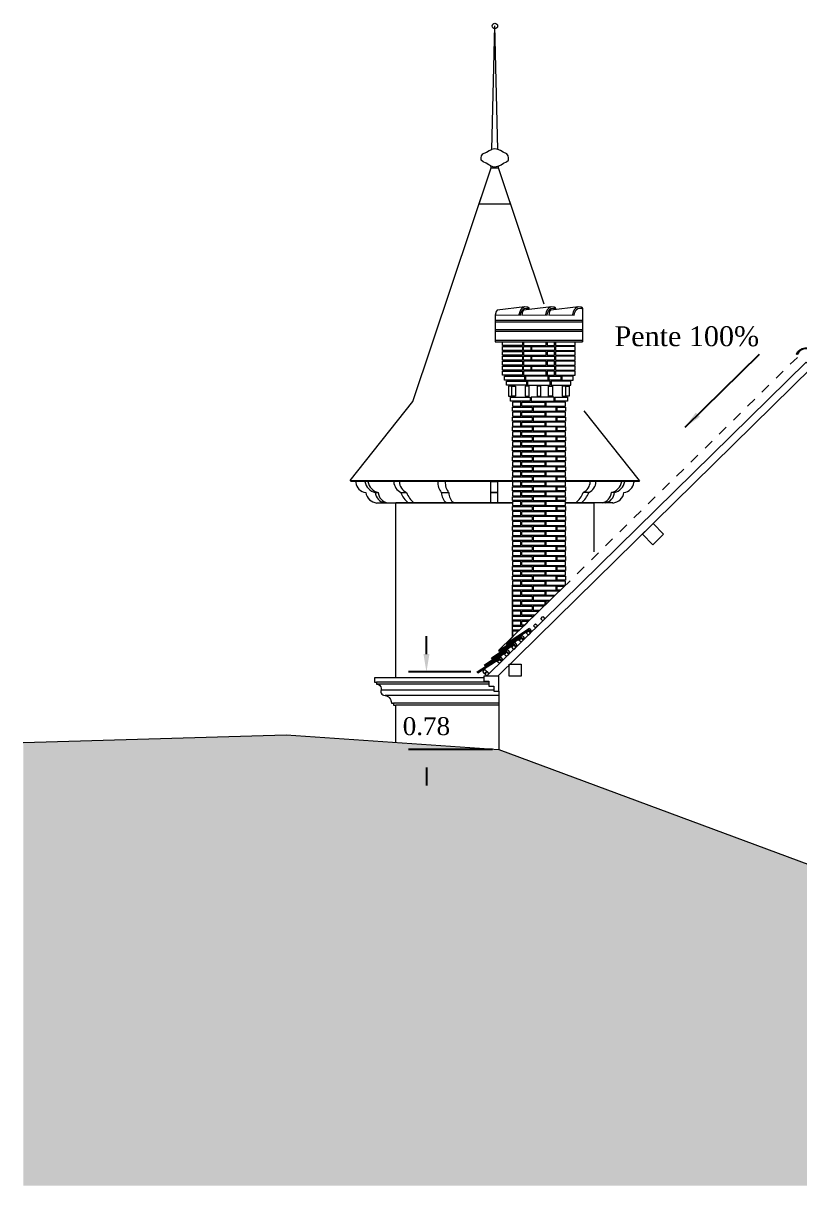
# Model space of a CAD drawing. Header units: millimetres. Extents: x -17502 to -16646, y 1856 to 2034.
# Drawn here: x -16872.9 to -16865.11, y 1872.02 to 1883.7 of the extents above; entities that cross this region are included whole.
import ezdxf

# ---------------------------------------------------------------- set-up
doc = ezdxf.new("R2010")
doc.units = ezdxf.units.MM
doc.linetypes.add('DASH10', pattern=[0.04167, 0.01389, -0.02778])
doc.layers.get('0').update_dxf_attribs({"lineweight": 9})
doc.layers.get('Defpoints').update_dxf_attribs({"lineweight": 9})
doc.layers.add('COUPE', color=7, linetype='Continuous', lineweight=9)
doc.styles.get("Standard").update_dxf_attribs({"font": 'times.ttf'})
doc.dimstyles.get("Standard").update_dxf_attribs({"dimtxt": 0.18, "dimasz": 0.18, "dimexe": 0.18, "dimexo": 0.0625, "dimgap": 0.09, "dimtad": 0, "dimtih": 1, "dimtoh": 1, "dimzin": 0, "dimdsep": 46, "dimtxsty": 'Standard', "dimcen": 0.09, "dimadec": 0, "dimazin": 0, "dimtfac": 1, "dimtofl": 0, "dimtmove": 0, "dimatfit": 3, "dimfxl": 1, "dimtolj": 1, "dimtzin": 0, "dimarcsym": 0})

# ---------------------------------------------------------------- blocks, each defined once
blk = doc.blocks.new('*D529')
at = {"color": 0, "lineweight": -2, "transparency": 16777216}
for p, q in [((-16868.856, 1877.365), (-16868.856, 1877.545)), ((-16868.409, 1877.185), (-16869.036, 1877.185)), ((-16868.193, 1876.406), (-16869.036, 1876.406)), ((-16868.856, 1876.226), (-16868.856, 1876.046))]:
    blk.add_line(p, q, dxfattribs=at)
at = {"color": 0, "lineweight": 9, "transparency": 16777216}
for points in [[(-16868.886, 1877.365), (-16868.826, 1877.365), (-16868.856, 1877.185)], [(-16868.886, 1876.226), (-16868.826, 1876.226), (-16868.856, 1876.406)]]:
    blk.add_solid(points, dxfattribs=at)
at = {"layer": 'Defpoints', "color": 0, "lineweight": 9, "transparency": 16777216}
for p in [(-16868.347, 1877.185), (-16868.856, 1876.406), (-16868.13, 1876.406)]:
    blk.add_point(p, dxfattribs=at)
at = {"color": 0, "lineweight": 9, "transparency": 16777216, "insert": (-16868.856, 1876.639), "char_height": 0.18, "attachment_point": 5}
blk.add_mtext('\\A1;0.78', dxfattribs=at)

msp = doc.modelspace()

# ---------------------------------------------------------------- hatches: boundary and pattern name
at = {"lineweight": 9}
msp.add_hatch(color=254, dxfattribs=at).paths.add_polyline_path([(-16872.903, 1876.477), (-16870.263, 1876.553), (-16868.13, 1876.406), (-16861.898, 1874.093), (-16860.546, 1874.032), (-16857.168, 1873.88), (-16855.394, 1873.773), (-16853.922, 1873.675), (-16853.922, 1872.024), (-16872.903, 1872.024)])

# ---------------------------------------------------------------- linework, layer by layer
for p, q in [((-16869.564, 1879.097), (-16869.564, 1879.089)), ((-16866.774, 1879.097), (-16866.774, 1879.089)), ((-16869.354, 1878.883), (-16869.164, 1878.883)), ((-16867.991, 1878.883), (-16869.164, 1878.883)), ((-16867.174, 1878.883), (-16867.461, 1878.883)), ((-16866.984, 1878.883), (-16867.174, 1878.883)), ((-16868.28, 1877.125), (-16869.164, 1877.125)), ((-16868.28, 1877.125), (-16869.164, 1877.125)), ((-16868.23, 1877.084), (-16869.356, 1877.084)), ((-16868.23, 1877.084), (-16869.356, 1877.084)), ((-16868.23, 1877.063), (-16869.356, 1877.063)), ((-16868.23, 1877.063), (-16869.356, 1877.063)), ((-16868.18, 1877.004), (-16869.312, 1877.004)), ((-16868.18, 1877.004), (-16869.312, 1877.004)), ((-16868.13, 1876.95), (-16869.27, 1876.95)), ((-16868.13, 1876.95), (-16869.27, 1876.95)), ((-16868.13, 1876.871), (-16869.187, 1876.871)), ((-16868.13, 1876.851), (-16869.164, 1876.851))]:
    msp.add_line(p, q, dxfattribs=at)
for points in [[(-16868.327, 1881.886), (-16868.206, 1882.248), (-16868.211, 1882.27), (-16868.231, 1882.28), (-16868.257, 1882.295), (-16868.286, 1882.309), (-16868.306, 1882.327), (-16868.308, 1882.351), (-16868.303, 1882.37), (-16868.291, 1882.391), (-16868.254, 1882.407), (-16868.225, 1882.422), (-16868.2, 1882.435), (-16868.169, 1883.674)], [(-16868.012, 1881.886), (-16868.133, 1882.248), (-16868.128, 1882.27), (-16868.107, 1882.28), (-16868.081, 1882.295), (-16868.053, 1882.309), (-16868.033, 1882.327), (-16868.031, 1882.351), (-16868.036, 1882.37), (-16868.048, 1882.391), (-16868.084, 1882.407), (-16868.114, 1882.422), (-16868.139, 1882.435), (-16868.169, 1883.674)], [(-16868.211, 1882.27), (-16868.183, 1882.26), (-16868.163, 1882.26), (-16868.128, 1882.27)], [(-16868.206, 1882.248), (-16868.133, 1882.248)], [(-16868.327, 1881.886), (-16868.012, 1881.886)], [(-16868.166, 1880.768), (-16868.166, 1880.503)], [(-16867.288, 1880.833), (-16867.288, 1880.503)], [(-16867.893, 1880.503), (-16867.893, 1880.466), (-16868.091, 1880.466), (-16868.091, 1880.503)], [(-16867.883, 1880.503), (-16867.883, 1880.466), (-16867.653, 1880.466), (-16867.653, 1880.503)], [(-16867.643, 1880.503), (-16867.643, 1880.466), (-16867.569, 1880.466), (-16867.569, 1880.503)], [(-16867.559, 1880.503), (-16867.559, 1880.466), (-16867.362, 1880.466), (-16867.362, 1880.503)], [(-16867.873, 1880.116), (-16867.863, 1880.116)], [(-16867.991, 1879.097), (-16869.613, 1879.097), (-16869.623, 1879.108), (-16867.991, 1879.108)], [(-16867.461, 1879.108), (-16866.716, 1879.108), (-16866.725, 1879.097), (-16867.461, 1879.097)], [(-16868.143, 1878.988), (-16868.209, 1878.988), (-16868.209, 1879.097)], [(-16869.371, 1878.988), (-16869.34, 1878.988)], [(-16869.164, 1877.125), (-16869.164, 1878.883), (-16867.991, 1878.883)], [(-16869.113, 1878.988), (-16869.056, 1878.988)], [(-16868.707, 1878.988), (-16868.633, 1878.988)], [(-16868.143, 1878.883), (-16868.209, 1878.883), (-16868.209, 1878.988), (-16868.143, 1878.988)], [(-16868.209, 1878.988), (-16868.143, 1878.988)], [(-16867.461, 1878.883), (-16867.174, 1878.883), (-16867.174, 1878.393)], [(-16867.226, 1878.988), (-16867.282, 1878.988)], [(-16866.968, 1878.988), (-16866.998, 1878.988)], [(-16867.991, 1877.539), (-16867.461, 1878.056)], [(-16867.991, 1877.539), (-16867.991, 1878.056)], [(-16867.574, 1877.946), (-16867.784, 1877.946), (-16867.784, 1877.906), (-16867.615, 1877.906)], [(-16867.523, 1877.996), (-16867.659, 1877.996), (-16867.659, 1877.956), (-16867.564, 1877.956)], [(-16867.513, 1878.006), (-16867.544, 1878.006), (-16867.544, 1878.046), (-16867.472, 1878.046)], [(-16868.13, 1877.403), (-16867.6, 1877.919)], [(-16867.677, 1877.846), (-16867.784, 1877.846), (-16867.784, 1877.806), (-16867.718, 1877.806)], [(-16867.625, 1877.896), (-16867.659, 1877.896), (-16867.659, 1877.864)], [(-16867.82, 1877.706), (-16867.991, 1877.706), (-16867.991, 1877.746), (-16867.794, 1877.746), (-16867.794, 1877.732)], [(-16867.769, 1877.756), (-16867.899, 1877.756), (-16867.899, 1877.796), (-16867.728, 1877.796)], [(-16867.779, 1877.746), (-16867.784, 1877.746), (-16867.784, 1877.742)], [(-16867.923, 1877.606), (-16867.991, 1877.606), (-16867.991, 1877.646), (-16867.882, 1877.646)], [(-16867.933, 1877.596), (-16867.991, 1877.596), (-16867.991, 1877.556), (-16867.974, 1877.556)], [(-16867.872, 1877.656), (-16867.899, 1877.656), (-16867.899, 1877.696), (-16867.831, 1877.696)], [(-16869.164, 1877.125), (-16869.376, 1877.125), (-16869.376, 1877.084), (-16869.356, 1877.084), (-16869.356, 1877.063), (-16869.337, 1877.059), (-16869.326, 1877.052), (-16869.315, 1877.037), (-16869.311, 1877.023), (-16869.311, 1877.009), (-16869.315, 1876.995), (-16869.315, 1876.984), (-16869.311, 1876.972), (-16869.304, 1876.961), (-16869.295, 1876.955), (-16869.286, 1876.952), (-16869.269, 1876.949), (-16869.257, 1876.946), (-16869.245, 1876.94), (-16869.238, 1876.935), (-16869.23, 1876.928), (-16869.221, 1876.917), (-16869.217, 1876.911), (-16869.212, 1876.9), (-16869.209, 1876.89), (-16869.207, 1876.879), (-16869.207, 1876.871), (-16869.187, 1876.871), (-16869.187, 1876.851), (-16869.164, 1876.851), (-16869.164, 1876.851)], [(-16868.13, 1876.993), (-16868.13, 1876.406)], [(-16869.164, 1876.477), (-16869.164, 1876.851)], [(-16872.903, 1876.477), (-16870.263, 1876.553), (-16868.13, 1876.406), (-16861.898, 1874.093), (-16856.666, 1873.858), (-16853.922, 1873.675), (-16853.922, 1873.675), (-16853.922, 1873.675)]]:
    msp.add_lwpolyline(points, dxfattribs=at)
for points in [[(-16867.288, 1880.716), (-16867.697, 1880.716), (-16868.166, 1880.716), (-16868.166, 1880.703), (-16867.288, 1880.703)], [(-16867.288, 1880.621), (-16867.573, 1880.621), (-16868.166, 1880.621), (-16868.166, 1880.608), (-16867.288, 1880.608)], [(-16867.288, 1880.516), (-16868.166, 1880.516), (-16868.166, 1880.503), (-16867.288, 1880.503)], [(-16868.091, 1880.456), (-16867.893, 1880.456), (-16867.893, 1880.416), (-16868.091, 1880.416)], [(-16868.091, 1880.406), (-16867.893, 1880.406), (-16867.893, 1880.366), (-16868.091, 1880.366)], [(-16867.883, 1880.456), (-16867.809, 1880.456), (-16867.809, 1880.416), (-16867.883, 1880.416)], [(-16867.653, 1880.406), (-16867.883, 1880.406), (-16867.883, 1880.366), (-16867.653, 1880.366)], [(-16867.799, 1880.456), (-16867.569, 1880.456), (-16867.569, 1880.416), (-16867.799, 1880.416)], [(-16867.569, 1880.406), (-16867.643, 1880.406), (-16867.643, 1880.366), (-16867.569, 1880.366)], [(-16867.362, 1880.456), (-16867.559, 1880.456), (-16867.559, 1880.416), (-16867.362, 1880.416)], [(-16867.362, 1880.406), (-16867.559, 1880.406), (-16867.559, 1880.366), (-16867.362, 1880.366)], [(-16868.249, 1877.146), (-16865.045, 1880.298), (-16864.988, 1880.242), (-16868.139, 1877.143)], [(-16868.091, 1880.356), (-16867.893, 1880.356), (-16867.893, 1880.316), (-16868.091, 1880.316)], [(-16868.091, 1880.306), (-16867.893, 1880.306), (-16867.893, 1880.266), (-16868.091, 1880.266)], [(-16867.883, 1880.356), (-16867.809, 1880.356), (-16867.809, 1880.316), (-16867.883, 1880.316)], [(-16867.653, 1880.306), (-16867.883, 1880.306), (-16867.883, 1880.266), (-16867.653, 1880.266)], [(-16867.799, 1880.356), (-16867.569, 1880.356), (-16867.569, 1880.316), (-16867.799, 1880.316)], [(-16867.569, 1880.306), (-16867.643, 1880.306), (-16867.643, 1880.266), (-16867.569, 1880.266)], [(-16867.362, 1880.356), (-16867.559, 1880.356), (-16867.559, 1880.316), (-16867.362, 1880.316)], [(-16867.362, 1880.306), (-16867.559, 1880.306), (-16867.559, 1880.266), (-16867.362, 1880.266)], [(-16868.091, 1880.256), (-16867.893, 1880.256), (-16867.893, 1880.216), (-16868.091, 1880.216)], [(-16868.091, 1880.206), (-16867.893, 1880.206), (-16867.893, 1880.166), (-16868.091, 1880.166)], [(-16867.883, 1880.256), (-16867.809, 1880.256), (-16867.809, 1880.216), (-16867.883, 1880.216)], [(-16867.653, 1880.206), (-16867.883, 1880.206), (-16867.883, 1880.166), (-16867.653, 1880.166)], [(-16867.799, 1880.256), (-16867.569, 1880.256), (-16867.569, 1880.216), (-16867.799, 1880.216)], [(-16867.569, 1880.206), (-16867.643, 1880.206), (-16867.643, 1880.166), (-16867.569, 1880.166)], [(-16867.362, 1880.256), (-16867.559, 1880.256), (-16867.559, 1880.216), (-16867.362, 1880.216)], [(-16867.362, 1880.206), (-16867.559, 1880.206), (-16867.559, 1880.166), (-16867.362, 1880.166)], [(-16868.071, 1880.156), (-16867.873, 1880.156), (-16867.873, 1880.116), (-16868.071, 1880.116)], [(-16868.051, 1880.106), (-16867.853, 1880.106), (-16867.853, 1880.066), (-16868.051, 1880.066)], [(-16868.031, 1880.056), (-16868.031, 1879.956), (-16867.997, 1879.956), (-16867.997, 1880.056)], [(-16867.997, 1880.056), (-16867.961, 1880.056), (-16867.961, 1879.956), (-16867.997, 1879.956)], [(-16867.864, 1880.056), (-16867.864, 1879.956), (-16867.824, 1879.956), (-16867.824, 1880.056)], [(-16867.633, 1880.156), (-16867.863, 1880.156), (-16867.863, 1880.116), (-16867.633, 1880.116)], [(-16867.613, 1880.106), (-16867.843, 1880.106), (-16867.843, 1880.066), (-16867.613, 1880.066)], [(-16867.746, 1880.056), (-16867.746, 1879.956), (-16867.706, 1879.956), (-16867.706, 1880.056)], [(-16867.589, 1880.056), (-16867.589, 1879.956), (-16867.629, 1879.956), (-16867.629, 1880.056)], [(-16867.623, 1880.156), (-16867.508, 1880.156), (-16867.508, 1880.116), (-16867.623, 1880.116)], [(-16867.406, 1880.106), (-16867.603, 1880.106), (-16867.603, 1880.066), (-16867.406, 1880.066)], [(-16867.382, 1880.156), (-16867.498, 1880.156), (-16867.498, 1880.116), (-16867.382, 1880.116)], [(-16867.455, 1880.056), (-16867.492, 1880.056), (-16867.492, 1879.956), (-16867.455, 1879.956)], [(-16867.422, 1880.056), (-16867.422, 1879.956), (-16867.455, 1879.956), (-16867.455, 1880.056)], [(-16868.011, 1879.946), (-16867.814, 1879.946), (-16867.814, 1879.906), (-16868.011, 1879.906)], [(-16867.574, 1879.946), (-16867.804, 1879.946), (-16867.804, 1879.906), (-16867.574, 1879.906)], [(-16867.564, 1879.946), (-16867.441, 1879.946), (-16867.441, 1879.906), (-16867.564, 1879.906)], [(-16867.909, 1879.896), (-16867.991, 1879.896), (-16867.991, 1879.856), (-16867.909, 1879.856)], [(-16867.991, 1879.846), (-16867.794, 1879.846), (-16867.794, 1879.806), (-16867.991, 1879.806)], [(-16867.899, 1879.896), (-16867.669, 1879.896), (-16867.669, 1879.856), (-16867.899, 1879.856)], [(-16867.554, 1879.846), (-16867.784, 1879.846), (-16867.784, 1879.806), (-16867.554, 1879.806)], [(-16867.461, 1879.896), (-16867.659, 1879.896), (-16867.659, 1879.856), (-16867.461, 1879.856)], [(-16867.544, 1879.846), (-16867.461, 1879.846), (-16867.461, 1879.806), (-16867.544, 1879.806)], [(-16867.909, 1879.796), (-16867.991, 1879.796), (-16867.991, 1879.756), (-16867.909, 1879.756)], [(-16867.991, 1879.746), (-16867.794, 1879.746), (-16867.794, 1879.706), (-16867.991, 1879.706)], [(-16867.909, 1879.696), (-16867.991, 1879.696), (-16867.991, 1879.656), (-16867.909, 1879.656)], [(-16867.899, 1879.796), (-16867.669, 1879.796), (-16867.669, 1879.756), (-16867.899, 1879.756)], [(-16867.899, 1879.696), (-16867.669, 1879.696), (-16867.669, 1879.656), (-16867.899, 1879.656)], [(-16867.554, 1879.746), (-16867.784, 1879.746), (-16867.784, 1879.706), (-16867.554, 1879.706)], [(-16867.461, 1879.796), (-16867.659, 1879.796), (-16867.659, 1879.756), (-16867.461, 1879.756)], [(-16867.461, 1879.696), (-16867.659, 1879.696), (-16867.659, 1879.656), (-16867.461, 1879.656)], [(-16867.544, 1879.746), (-16867.461, 1879.746), (-16867.461, 1879.706), (-16867.544, 1879.706)], [(-16867.991, 1879.646), (-16867.794, 1879.646), (-16867.794, 1879.606), (-16867.991, 1879.606)], [(-16867.909, 1879.596), (-16867.991, 1879.596), (-16867.991, 1879.556), (-16867.909, 1879.556)], [(-16867.899, 1879.596), (-16867.669, 1879.596), (-16867.669, 1879.556), (-16867.899, 1879.556)], [(-16867.554, 1879.646), (-16867.784, 1879.646), (-16867.784, 1879.606), (-16867.554, 1879.606)], [(-16867.461, 1879.596), (-16867.659, 1879.596), (-16867.659, 1879.556), (-16867.461, 1879.556)], [(-16867.544, 1879.646), (-16867.461, 1879.646), (-16867.461, 1879.606), (-16867.544, 1879.606)], [(-16867.991, 1879.546), (-16867.794, 1879.546), (-16867.794, 1879.506), (-16867.991, 1879.506)], [(-16867.909, 1879.496), (-16867.991, 1879.496), (-16867.991, 1879.456), (-16867.909, 1879.456)], [(-16867.899, 1879.496), (-16867.669, 1879.496), (-16867.669, 1879.456), (-16867.899, 1879.456)], [(-16867.554, 1879.546), (-16867.784, 1879.546), (-16867.784, 1879.506), (-16867.554, 1879.506)], [(-16867.461, 1879.496), (-16867.659, 1879.496), (-16867.659, 1879.456), (-16867.461, 1879.456)], [(-16867.544, 1879.546), (-16867.461, 1879.546), (-16867.461, 1879.506), (-16867.544, 1879.506)], [(-16867.991, 1879.446), (-16867.794, 1879.446), (-16867.794, 1879.406), (-16867.991, 1879.406)], [(-16867.909, 1879.396), (-16867.991, 1879.396), (-16867.991, 1879.356), (-16867.909, 1879.356)], [(-16867.991, 1879.346), (-16867.794, 1879.346), (-16867.794, 1879.306), (-16867.991, 1879.306)], [(-16867.899, 1879.396), (-16867.669, 1879.396), (-16867.669, 1879.356), (-16867.899, 1879.356)], [(-16867.554, 1879.446), (-16867.784, 1879.446), (-16867.784, 1879.406), (-16867.554, 1879.406)], [(-16867.554, 1879.346), (-16867.784, 1879.346), (-16867.784, 1879.306), (-16867.554, 1879.306)], [(-16867.461, 1879.396), (-16867.659, 1879.396), (-16867.659, 1879.356), (-16867.461, 1879.356)], [(-16867.544, 1879.446), (-16867.461, 1879.446), (-16867.461, 1879.406), (-16867.544, 1879.406)], [(-16867.544, 1879.346), (-16867.461, 1879.346), (-16867.461, 1879.306), (-16867.544, 1879.306)], [(-16867.909, 1879.296), (-16867.991, 1879.296), (-16867.991, 1879.256), (-16867.909, 1879.256)], [(-16867.991, 1879.246), (-16867.794, 1879.246), (-16867.794, 1879.206), (-16867.991, 1879.206)], [(-16867.899, 1879.296), (-16867.669, 1879.296), (-16867.669, 1879.256), (-16867.899, 1879.256)], [(-16867.554, 1879.246), (-16867.784, 1879.246), (-16867.784, 1879.206), (-16867.554, 1879.206)], [(-16867.461, 1879.296), (-16867.659, 1879.296), (-16867.659, 1879.256), (-16867.461, 1879.256)], [(-16867.544, 1879.246), (-16867.461, 1879.246), (-16867.461, 1879.206), (-16867.544, 1879.206)], [(-16867.909, 1879.196), (-16867.991, 1879.196), (-16867.991, 1879.156), (-16867.909, 1879.156)], [(-16867.991, 1879.146), (-16867.794, 1879.146), (-16867.794, 1879.106), (-16867.991, 1879.106)], [(-16867.899, 1879.196), (-16867.669, 1879.196), (-16867.669, 1879.156), (-16867.899, 1879.156)], [(-16867.554, 1879.146), (-16867.784, 1879.146), (-16867.784, 1879.106), (-16867.554, 1879.106)], [(-16867.461, 1879.196), (-16867.659, 1879.196), (-16867.659, 1879.156), (-16867.461, 1879.156)], [(-16867.544, 1879.146), (-16867.461, 1879.146), (-16867.461, 1879.106), (-16867.544, 1879.106)], [(-16868.209, 1879.097), (-16868.143, 1879.097), (-16868.143, 1878.988), (-16868.209, 1878.988)], [(-16867.909, 1879.096), (-16867.991, 1879.096), (-16867.991, 1879.056), (-16867.909, 1879.056)], [(-16867.991, 1879.046), (-16867.794, 1879.046), (-16867.794, 1879.006), (-16867.991, 1879.006)], [(-16867.909, 1878.996), (-16867.991, 1878.996), (-16867.991, 1878.956), (-16867.909, 1878.956)], [(-16867.899, 1879.096), (-16867.669, 1879.096), (-16867.669, 1879.056), (-16867.899, 1879.056)], [(-16867.899, 1878.996), (-16867.669, 1878.996), (-16867.669, 1878.956), (-16867.899, 1878.956)], [(-16867.554, 1879.046), (-16867.784, 1879.046), (-16867.784, 1879.006), (-16867.554, 1879.006)], [(-16867.461, 1879.096), (-16867.659, 1879.096), (-16867.659, 1879.056), (-16867.461, 1879.056)], [(-16867.461, 1878.996), (-16867.659, 1878.996), (-16867.659, 1878.956), (-16867.461, 1878.956)], [(-16867.544, 1879.046), (-16867.461, 1879.046), (-16867.461, 1879.006), (-16867.544, 1879.006)], [(-16868.209, 1878.988), (-16868.143, 1878.988), (-16868.143, 1878.883), (-16868.209, 1878.883)], [(-16867.991, 1878.946), (-16867.794, 1878.946), (-16867.794, 1878.906), (-16867.991, 1878.906)], [(-16867.909, 1878.896), (-16867.991, 1878.896), (-16867.991, 1878.856), (-16867.909, 1878.856)], [(-16867.899, 1878.896), (-16867.669, 1878.896), (-16867.669, 1878.856), (-16867.899, 1878.856)], [(-16867.554, 1878.946), (-16867.784, 1878.946), (-16867.784, 1878.906), (-16867.554, 1878.906)], [(-16867.461, 1878.896), (-16867.659, 1878.896), (-16867.659, 1878.856), (-16867.461, 1878.856)], [(-16867.544, 1878.946), (-16867.461, 1878.946), (-16867.461, 1878.906), (-16867.544, 1878.906)], [(-16867.991, 1878.846), (-16867.794, 1878.846), (-16867.794, 1878.806), (-16867.991, 1878.806)], [(-16867.909, 1878.796), (-16867.991, 1878.796), (-16867.991, 1878.756), (-16867.909, 1878.756)], [(-16867.899, 1878.796), (-16867.669, 1878.796), (-16867.669, 1878.756), (-16867.899, 1878.756)], [(-16867.554, 1878.846), (-16867.784, 1878.846), (-16867.784, 1878.806), (-16867.554, 1878.806)], [(-16867.461, 1878.796), (-16867.659, 1878.796), (-16867.659, 1878.756), (-16867.461, 1878.756)], [(-16867.544, 1878.846), (-16867.461, 1878.846), (-16867.461, 1878.806), (-16867.544, 1878.806)], [(-16867.991, 1878.746), (-16867.794, 1878.746), (-16867.794, 1878.706), (-16867.991, 1878.706)], [(-16867.909, 1878.696), (-16867.991, 1878.696), (-16867.991, 1878.656), (-16867.909, 1878.656)], [(-16867.991, 1878.646), (-16867.794, 1878.646), (-16867.794, 1878.606), (-16867.991, 1878.606)], [(-16867.899, 1878.696), (-16867.669, 1878.696), (-16867.669, 1878.656), (-16867.899, 1878.656)], [(-16867.554, 1878.746), (-16867.784, 1878.746), (-16867.784, 1878.706), (-16867.554, 1878.706)], [(-16867.554, 1878.646), (-16867.784, 1878.646), (-16867.784, 1878.606), (-16867.554, 1878.606)], [(-16867.461, 1878.696), (-16867.659, 1878.696), (-16867.659, 1878.656), (-16867.461, 1878.656)], [(-16867.544, 1878.746), (-16867.461, 1878.746), (-16867.461, 1878.706), (-16867.544, 1878.706)], [(-16867.544, 1878.646), (-16867.461, 1878.646), (-16867.461, 1878.606), (-16867.544, 1878.606)], [(-16866.475, 1878.568), (-16866.582, 1878.463), (-16866.688, 1878.57), (-16866.581, 1878.675)], [(-16867.909, 1878.596), (-16867.991, 1878.596), (-16867.991, 1878.556), (-16867.909, 1878.556)], [(-16867.991, 1878.546), (-16867.794, 1878.546), (-16867.794, 1878.506), (-16867.991, 1878.506)], [(-16867.899, 1878.596), (-16867.669, 1878.596), (-16867.669, 1878.556), (-16867.899, 1878.556)], [(-16867.554, 1878.546), (-16867.784, 1878.546), (-16867.784, 1878.506), (-16867.554, 1878.506)], [(-16867.461, 1878.596), (-16867.659, 1878.596), (-16867.659, 1878.556), (-16867.461, 1878.556)], [(-16867.544, 1878.546), (-16867.461, 1878.546), (-16867.461, 1878.506), (-16867.544, 1878.506)], [(-16867.909, 1878.496), (-16867.991, 1878.496), (-16867.991, 1878.456), (-16867.909, 1878.456)], [(-16867.991, 1878.446), (-16867.794, 1878.446), (-16867.794, 1878.406), (-16867.991, 1878.406)], [(-16867.899, 1878.496), (-16867.669, 1878.496), (-16867.669, 1878.456), (-16867.899, 1878.456)], [(-16867.554, 1878.446), (-16867.784, 1878.446), (-16867.784, 1878.406), (-16867.554, 1878.406)], [(-16867.461, 1878.496), (-16867.659, 1878.496), (-16867.659, 1878.456), (-16867.461, 1878.456)], [(-16867.544, 1878.446), (-16867.461, 1878.446), (-16867.461, 1878.406), (-16867.544, 1878.406)], [(-16867.909, 1878.396), (-16867.991, 1878.396), (-16867.991, 1878.356), (-16867.909, 1878.356)], [(-16867.991, 1878.346), (-16867.794, 1878.346), (-16867.794, 1878.306), (-16867.991, 1878.306)], [(-16867.909, 1878.296), (-16867.991, 1878.296), (-16867.991, 1878.256), (-16867.909, 1878.256)], [(-16867.899, 1878.396), (-16867.669, 1878.396), (-16867.669, 1878.356), (-16867.899, 1878.356)], [(-16867.899, 1878.296), (-16867.669, 1878.296), (-16867.669, 1878.256), (-16867.899, 1878.256)], [(-16867.554, 1878.346), (-16867.784, 1878.346), (-16867.784, 1878.306), (-16867.554, 1878.306)], [(-16867.461, 1878.396), (-16867.659, 1878.396), (-16867.659, 1878.356), (-16867.461, 1878.356)], [(-16867.461, 1878.296), (-16867.659, 1878.296), (-16867.659, 1878.256), (-16867.461, 1878.256)], [(-16867.544, 1878.346), (-16867.461, 1878.346), (-16867.461, 1878.306), (-16867.544, 1878.306)], [(-16867.991, 1878.246), (-16867.794, 1878.246), (-16867.794, 1878.206), (-16867.991, 1878.206)], [(-16867.909, 1878.196), (-16867.991, 1878.196), (-16867.991, 1878.156), (-16867.909, 1878.156)], [(-16867.899, 1878.196), (-16867.669, 1878.196), (-16867.669, 1878.156), (-16867.899, 1878.156)], [(-16867.554, 1878.246), (-16867.784, 1878.246), (-16867.784, 1878.206), (-16867.554, 1878.206)], [(-16867.461, 1878.196), (-16867.659, 1878.196), (-16867.659, 1878.156), (-16867.461, 1878.156)], [(-16867.544, 1878.246), (-16867.461, 1878.246), (-16867.461, 1878.206), (-16867.544, 1878.206)], [(-16867.991, 1878.146), (-16867.794, 1878.146), (-16867.794, 1878.106), (-16867.991, 1878.106)], [(-16867.909, 1878.096), (-16867.991, 1878.096), (-16867.991, 1878.056), (-16867.909, 1878.056)], [(-16867.899, 1878.096), (-16867.669, 1878.096), (-16867.669, 1878.056), (-16867.899, 1878.056)], [(-16867.554, 1878.146), (-16867.784, 1878.146), (-16867.784, 1878.106), (-16867.554, 1878.106)], [(-16867.461, 1878.096), (-16867.659, 1878.096), (-16867.659, 1878.056), (-16867.461, 1878.056)], [(-16867.544, 1878.146), (-16867.461, 1878.146), (-16867.461, 1878.106), (-16867.544, 1878.106)], [(-16867.991, 1878.046), (-16867.794, 1878.046), (-16867.794, 1878.006), (-16867.991, 1878.006)], [(-16867.909, 1877.996), (-16867.991, 1877.996), (-16867.991, 1877.956), (-16867.909, 1877.956)], [(-16867.991, 1877.946), (-16867.794, 1877.946), (-16867.794, 1877.906), (-16867.991, 1877.906)], [(-16867.899, 1877.996), (-16867.669, 1877.996), (-16867.669, 1877.956), (-16867.899, 1877.956)], [(-16867.554, 1878.046), (-16867.784, 1878.046), (-16867.784, 1878.006), (-16867.554, 1878.006)], [(-16867.909, 1877.896), (-16867.991, 1877.896), (-16867.991, 1877.856), (-16867.909, 1877.856)], [(-16867.991, 1877.846), (-16867.794, 1877.846), (-16867.794, 1877.806), (-16867.991, 1877.806)], [(-16867.899, 1877.896), (-16867.669, 1877.896), (-16867.669, 1877.856), (-16867.899, 1877.856)], [(-16867.909, 1877.796), (-16867.991, 1877.796), (-16867.991, 1877.756), (-16867.909, 1877.756)], [(-16867.909, 1877.696), (-16867.991, 1877.696), (-16867.991, 1877.656), (-16867.909, 1877.656)], [(-16868.024, 1877.263), (-16867.904, 1877.263), (-16867.904, 1877.143), (-16868.024, 1877.143)], [(-16868.13, 1877.143), (-16868.28, 1877.143), (-16868.28, 1877.093), (-16868.23, 1877.093), (-16868.23, 1877.043), (-16868.18, 1877.043), (-16868.18, 1876.993), (-16868.13, 1876.993)]]:
    msp.add_lwpolyline(points, close=True, dxfattribs=at)
msp.add_circle((-16868.169, 1883.674), 0.0273, dxfattribs=at)
for centre, radius, start, end in [((-16868.169, 1882.327), 0.112, 74.0274, 105.9726), ((-16869.456, 1879.096), 0.108, 183.584, 265.3983), ((-16869.341, 1879.119), 0.134, 189.4515, 257.2072), ((-16869.311, 1879.119), 0.134, 189.4515, 257.2072), ((-16869.055, 1879.103), 0.129, 182.936, 243.3983), ((-16868.999, 1879.103), 0.129, 182.936, 243.3983), ((-16868.59, 1879.084), 0.151, 175.0323, 219.3488), ((-16868.516, 1879.084), 0.151, 175.0323, 219.3488), ((-16867.34, 1879.103), 0.129, 296.6017, 357.064), ((-16867.283, 1879.103), 0.129, 296.6017, 357.064), ((-16867.028, 1879.119), 0.134, 282.7928, 350.5485), ((-16866.997, 1879.119), 0.134, 282.7928, 350.5485), ((-16866.883, 1879.096), 0.108, 274.6017, 356.416), ((-16869.344, 1879.004), 0.122, 187.5464, 265.2975), ((-16869.25, 1879.001), 0.121, 186.0311, 256.1119), ((-16869.22, 1879.001), 0.121, 186.0311, 256.1119), ((-16868.891, 1879.07), 0.237, 200.3526, 232.3717), ((-16868.834, 1879.07), 0.237, 200.3526, 232.3717), ((-16868.552, 1878.993), 0.154, 182.0706, 225.8391), ((-16868.478, 1878.993), 0.154, 182.0706, 225.8391), ((-16867.504, 1879.07), 0.237, 307.6283, 339.6474), ((-16867.448, 1879.07), 0.237, 307.6283, 339.6474), ((-16867.119, 1879.001), 0.121, 283.8881, 353.9689), ((-16867.088, 1879.001), 0.121, 283.8881, 353.9689), ((-16866.994, 1879.004), 0.122, 274.7025, 352.4536)]:
    msp.add_arc(centre, radius, start, end, dxfattribs=at)
at = {"layer": 'COUPE', "color": 7, "linetype": 'Continuous', "lineweight": 9}
for p, q in [((-16868.156, 1880.805), (-16868.166, 1880.768)), ((-16868.166, 1880.768), (-16867.921, 1880.772)), ((-16868.146, 1880.821), (-16868.156, 1880.805)), ((-16867.867, 1880.852), (-16868.146, 1880.821)), ((-16867.919, 1880.803), (-16867.927, 1880.772)), ((-16867.921, 1880.772), (-16867.911, 1880.768)), ((-16867.908, 1880.825), (-16867.919, 1880.803)), ((-16867.911, 1880.768), (-16867.905, 1880.797)), ((-16867.899, 1880.837), (-16867.908, 1880.825)), ((-16867.905, 1880.797), (-16867.89, 1880.824)), ((-16867.872, 1880.852), (-16867.899, 1880.837)), ((-16867.89, 1880.805), (-16867.899, 1880.768)), ((-16867.899, 1880.768), (-16867.655, 1880.772)), ((-16867.89, 1880.824), (-16867.874, 1880.837)), ((-16867.88, 1880.821), (-16867.89, 1880.805)), ((-16867.6, 1880.852), (-16867.88, 1880.821)), ((-16867.874, 1880.837), (-16867.853, 1880.841)), ((-16867.838, 1880.85), (-16867.867, 1880.852)), ((-16867.853, 1880.841), (-16867.837, 1880.838)), ((-16867.823, 1880.844), (-16867.838, 1880.85)), ((-16867.837, 1880.838), (-16867.826, 1880.833)), ((-16867.826, 1880.833), (-16867.823, 1880.844)), ((-16867.653, 1880.803), (-16867.66, 1880.772)), ((-16867.655, 1880.772), (-16867.644, 1880.768)), ((-16867.642, 1880.825), (-16867.653, 1880.803)), ((-16867.644, 1880.768), (-16867.638, 1880.797)), ((-16867.632, 1880.837), (-16867.642, 1880.825)), ((-16867.638, 1880.797), (-16867.623, 1880.824)), ((-16867.606, 1880.852), (-16867.632, 1880.837)), ((-16867.619, 1880.805), (-16867.628, 1880.768)), ((-16867.628, 1880.768), (-16867.384, 1880.772)), ((-16867.623, 1880.824), (-16867.608, 1880.837)), ((-16867.608, 1880.821), (-16867.619, 1880.805)), ((-16867.329, 1880.852), (-16867.608, 1880.821)), ((-16867.608, 1880.837), (-16867.586, 1880.841)), ((-16867.571, 1880.85), (-16867.6, 1880.852)), ((-16867.586, 1880.841), (-16867.571, 1880.838)), ((-16867.557, 1880.844), (-16867.571, 1880.85)), ((-16867.571, 1880.838), (-16867.559, 1880.833)), ((-16867.559, 1880.833), (-16867.557, 1880.844)), ((-16867.382, 1880.803), (-16867.389, 1880.772)), ((-16867.384, 1880.772), (-16867.373, 1880.768)), ((-16867.371, 1880.825), (-16867.382, 1880.803)), ((-16867.373, 1880.768), (-16867.367, 1880.797)), ((-16867.361, 1880.837), (-16867.371, 1880.825)), ((-16867.367, 1880.797), (-16867.352, 1880.824)), ((-16867.335, 1880.852), (-16867.361, 1880.837)), ((-16867.352, 1880.824), (-16867.337, 1880.837)), ((-16867.337, 1880.837), (-16867.315, 1880.841)), ((-16867.3, 1880.85), (-16867.329, 1880.852)), ((-16867.315, 1880.841), (-16867.299, 1880.838)), ((-16867.286, 1880.844), (-16867.3, 1880.85)), ((-16867.299, 1880.838), (-16867.288, 1880.833)), ((-16867.288, 1880.833), (-16867.286, 1880.844))]:
    msp.add_line(p, q, dxfattribs=at)
at = {"layer": 'COUPE', "color": 7, "lineweight": 9}
for points in [[(-16869.623, 1879.108), (-16868.991, 1879.903), (-16868.206, 1882.248)], [(-16867.675, 1880.881), (-16868.133, 1882.248)], [(-16866.716, 1879.108), (-16867.273, 1879.809)]]:
    msp.add_lwpolyline(points, dxfattribs=at)
at = {"layer": 'COUPE', "color": 7, "linetype": 'Continuous', "lineweight": 9}
for points in [[(-16864.952, 1880.377), (-16864.961, 1880.373), (-16864.973, 1880.394), (-16864.99, 1880.412), (-16865.01, 1880.424), (-16865.033, 1880.431), (-16865.057, 1880.431), (-16865.08, 1880.426), (-16865.101, 1880.414), (-16865.119, 1880.398), (-16865.131, 1880.377), (-16865.133, 1880.373), (-16865.142, 1880.377), (-16865.14, 1880.381), (-16865.127, 1880.404), (-16865.107, 1880.422), (-16865.084, 1880.435), (-16865.058, 1880.441), (-16865.032, 1880.441), (-16865.006, 1880.433), (-16864.983, 1880.42), (-16864.965, 1880.4), (-16864.952, 1880.377)], [(-16867.709, 1877.72), (-16867.687, 1877.741), (-16867.666, 1877.719), (-16867.688, 1877.698), (-16867.709, 1877.72)], [(-16867.826, 1877.604), (-16868.048, 1877.458), (-16868.056, 1877.471), (-16867.822, 1877.624), (-16867.814, 1877.612), (-16867.803, 1877.595), (-16867.815, 1877.587), (-16867.826, 1877.604)], [(-16867.854, 1877.577), (-16867.833, 1877.598), (-16867.812, 1877.576), (-16867.833, 1877.555), (-16867.854, 1877.577)], [(-16867.781, 1877.648), (-16867.76, 1877.669), (-16867.739, 1877.648), (-16867.76, 1877.627), (-16867.781, 1877.648)], [(-16867.972, 1877.461), (-16868.193, 1877.315), (-16868.202, 1877.328), (-16867.967, 1877.481), (-16867.959, 1877.469), (-16867.948, 1877.452), (-16867.961, 1877.444), (-16867.972, 1877.461)], [(-16867.899, 1877.532), (-16868.121, 1877.387), (-16868.129, 1877.4), (-16867.895, 1877.553), (-16867.886, 1877.54), (-16867.875, 1877.524), (-16867.888, 1877.515), (-16867.899, 1877.532)], [(-16867.927, 1877.505), (-16867.905, 1877.526), (-16867.884, 1877.505), (-16867.906, 1877.484), (-16867.927, 1877.505)], [(-16868.044, 1877.389), (-16868.266, 1877.244), (-16868.274, 1877.256), (-16868.04, 1877.41), (-16868.032, 1877.397), (-16868.021, 1877.381), (-16868.033, 1877.372), (-16868.044, 1877.389)], [(-16868.072, 1877.362), (-16868.051, 1877.383), (-16868.03, 1877.362), (-16868.051, 1877.341), (-16868.072, 1877.362)], [(-16868, 1877.434), (-16867.978, 1877.455), (-16867.957, 1877.433), (-16867.979, 1877.412), (-16868, 1877.434)], [(-16868.117, 1877.318), (-16868.339, 1877.172), (-16868.347, 1877.185), (-16868.113, 1877.338), (-16868.105, 1877.326), (-16868.094, 1877.309), (-16868.106, 1877.301), (-16868.117, 1877.318)], [(-16868.145, 1877.291), (-16868.124, 1877.312), (-16868.103, 1877.29), (-16868.124, 1877.269), (-16868.145, 1877.291)], [(-16868.291, 1877.189), (-16868.27, 1877.21), (-16868.249, 1877.189), (-16868.27, 1877.168), (-16868.291, 1877.189)], [(-16868.27, 1877.168), (-16868.249, 1877.189), (-16868.228, 1877.167), (-16868.249, 1877.146), (-16868.27, 1877.168)]]:
    msp.add_lwpolyline(points, close=True, dxfattribs=at)
at = {"layer": 'COUPE', "color": 7, "linetype": 'DASH10', "lineweight": 9}
msp.add_lwpolyline([(-16868.056, 1877.471), (-16865.114, 1880.364)], dxfattribs=at)

# ---------------------------------------------------------------- texts
at = {"lineweight": 9, "insert": (-16866.968, 1880.658), "char_height": 0.2, "width": 6.94415, "attachment_point": 1}
msp.add_mtext('Pente 100%', dxfattribs=at)

# ---------------------------------------------------------------- dimensions: what is measured, and where the dimension line sits
at = {"lineweight": 9}
dim = msp.add_linear_dim(base=(-16868.856, 1876.406), p1=(-16868.347, 1877.185), p2=(-16868.13, 1876.406), angle=90, dimstyle='Standard', dxfattribs=at)
dim.commit()
dim.dimension.update_dxf_attribs({"geometry": '*D529', "text_midpoint": (-16868.856, 1876.639), "dimtype": 160})

# ---------------------------------------------------------------- leaders
msp.add_leader([(-16866.26, 1879.643), (-16865.512, 1880.378)], dimstyle='Standard', dxfattribs=at)

doc.saveas('drawing.dxf')
